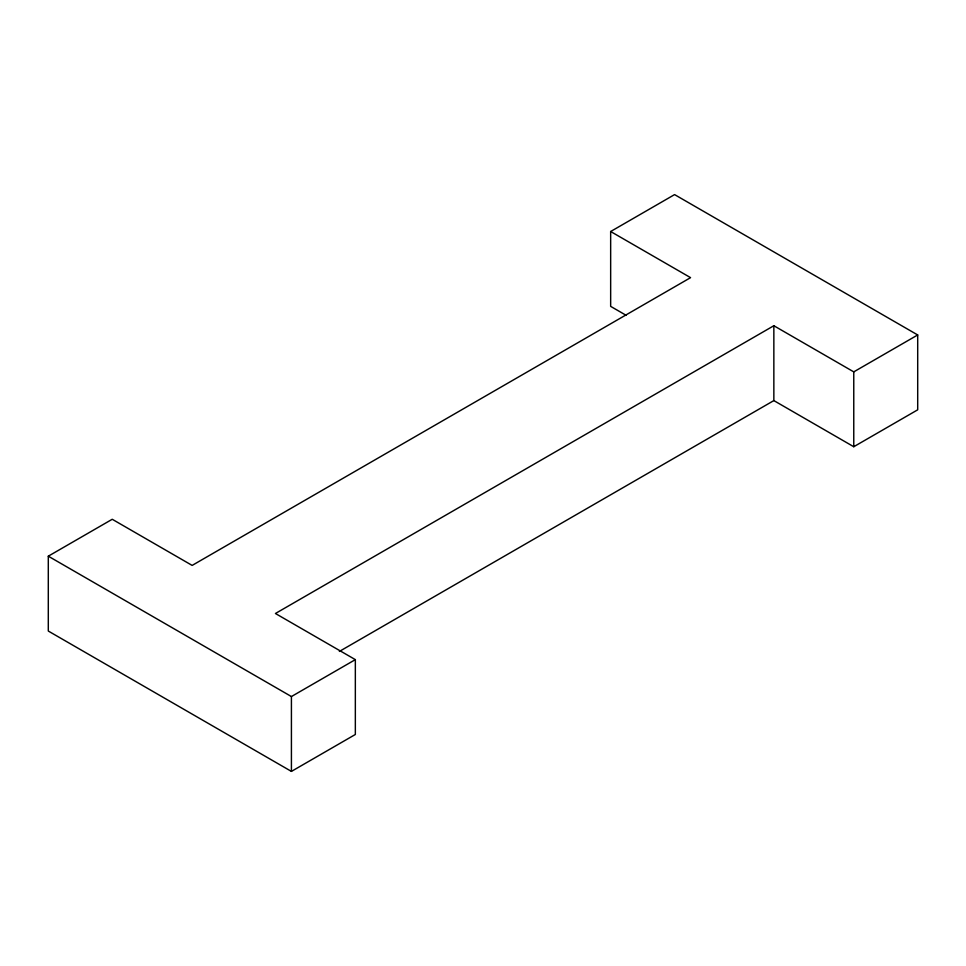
<?xml version="1.0" encoding="UTF-8"?>
<svg xmlns="http://www.w3.org/2000/svg" width="966" height="966" viewBox="0 0 966 966"><rect width="100%" height="100%" fill="white"/><g stroke="black" fill="none" stroke-linecap="round" stroke-linejoin="round"><path stroke-width="1.45" d="M339.368 651.434L773.851 400.588L853.763 446.727L917.7 409.813L917.7 334.96L853.763 371.874L773.851 325.735L275.431 613.495L355.343 659.633L355.343 734.486L291.418 771.399L48.3 631.04L48.3 556.187L112.237 519.273L192.149 565.412L690.569 277.653L610.657 231.514L610.657 306.367L626.125 315.302M610.657 231.514L674.582 194.601L917.7 334.96M48.3 556.187L291.418 696.546L355.343 659.633M853.763 371.874L853.763 446.727M773.851 325.735L773.851 400.588M291.418 696.546L291.418 771.399"/></g></svg>
